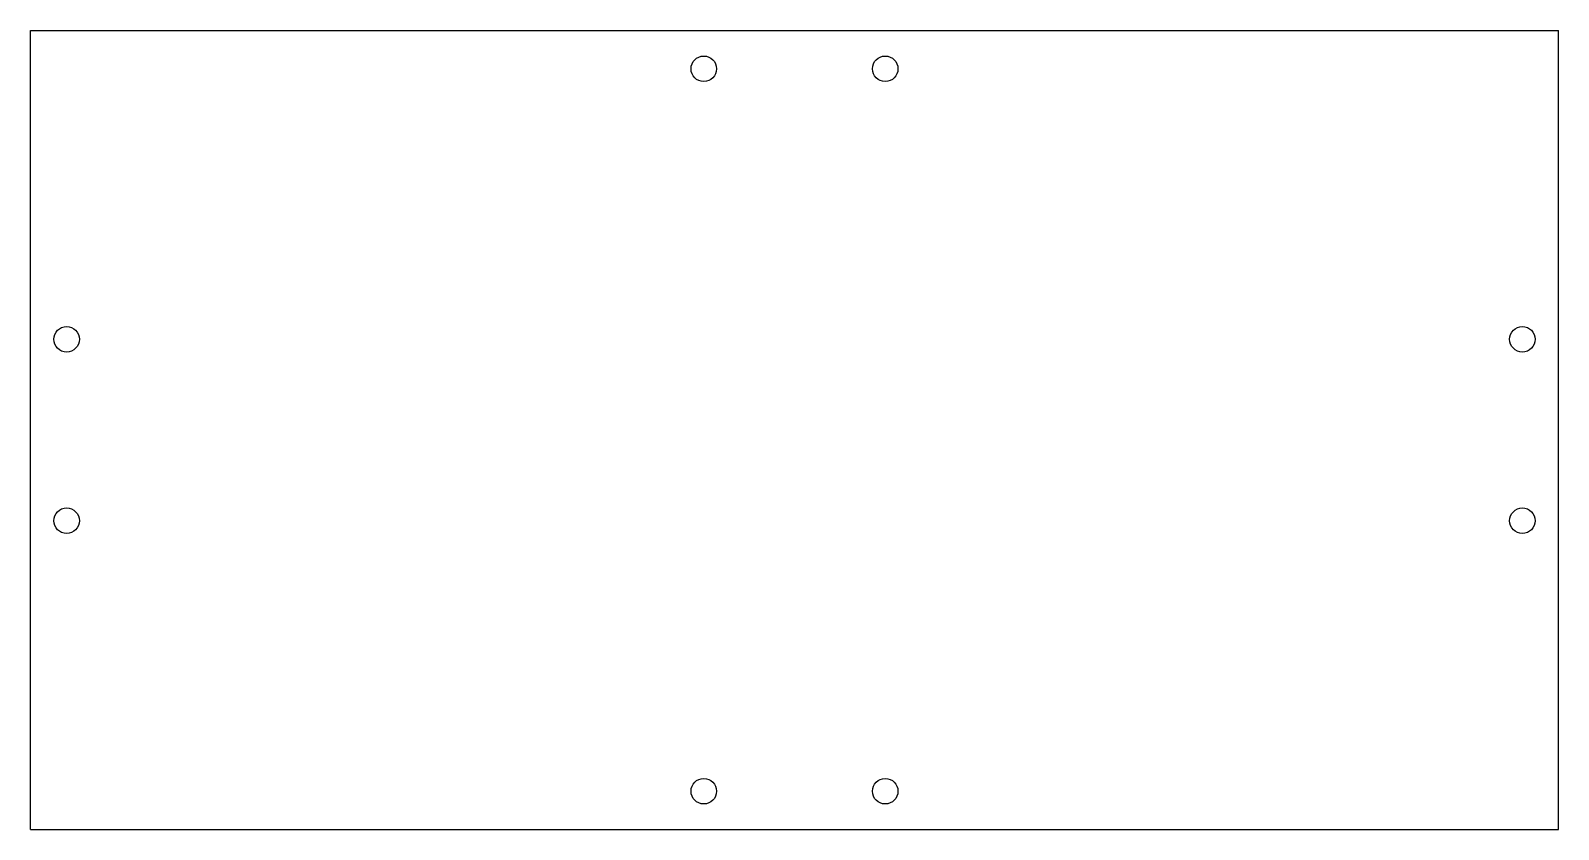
# Model space of a CAD drawing. Header units: inches. Extents: x -4.49 to 4.49, y -2.35 to 2.35.
import ezdxf

# ---------------------------------------------------------------- set-up
doc = ezdxf.new("R2010")
doc.units = ezdxf.units.IN
doc.header["$MEASUREMENT"] = 0

msp = doc.modelspace()

# ---------------------------------------------------------------- linework, layer by layer
at = {"color": 7, "linetype": 'Continuous', "lineweight": 25}
for p, q in [((-4.492, 2.35), (4.492, 2.35)), ((-4.492, -2.35), (-4.492, 2.35)), ((4.492, -2.35), (4.492, 2.35)), ((-4.492, -2.35), (4.492, -2.35))]:
    msp.add_line(p, q, dxfattribs=at)
for centre in [(-0.5335, 2.125), (0.5335, 2.125), (-4.28, 0.5335), (4.28, 0.5335), (-4.28, -0.5335), (4.28, -0.5335), (-0.5335, -2.125), (0.5335, -2.125)]:
    msp.add_circle(centre, 0.075, dxfattribs=at)

doc.saveas('drawing.dxf')
